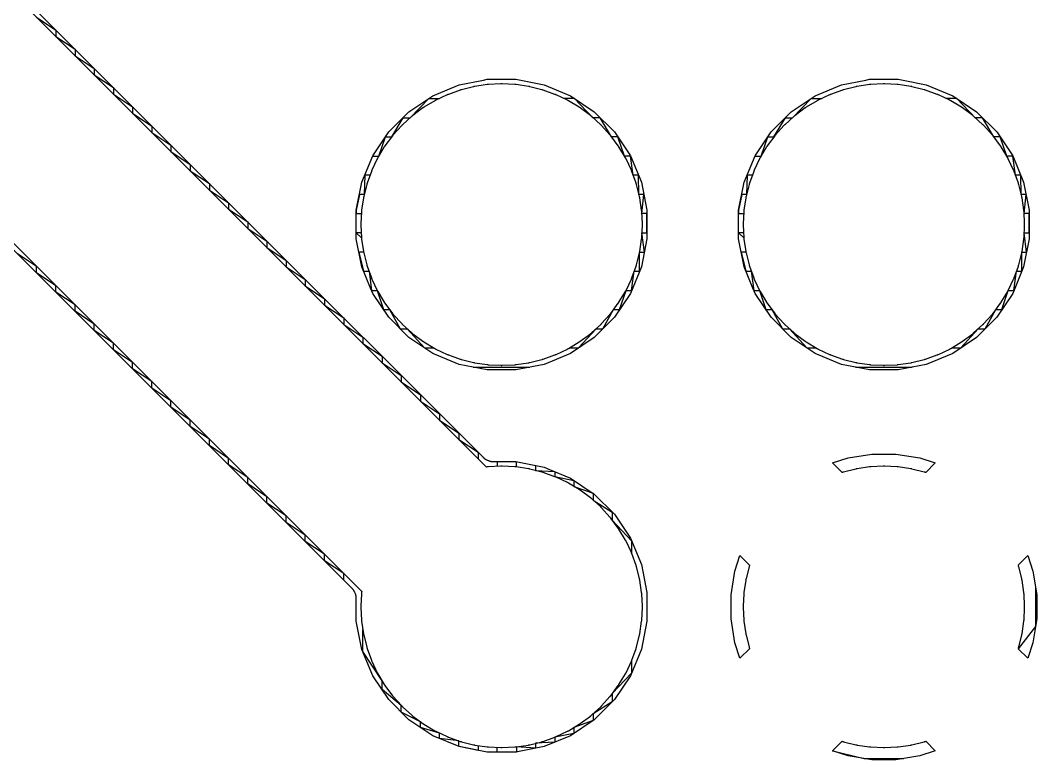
# Model space of a CAD drawing. Header units: metres. Extents: x 141.3 to 191.2, y -114.6 to -61.8.
# Drawn here: x 184.49 to 191.25, y -100.84 to -95.92 of the extents above; entities that cross this region are included whole.
import ezdxf

# ---------------------------------------------------------------- set-up
doc = ezdxf.new("R2010")
doc.units = ezdxf.units.M

msp = doc.modelspace()

# ---------------------------------------------------------------- linework, layer by layer
for points in [[(182.0383, -93.2978), (185.9791, -97.2386), (187.5687, -98.8282), (187.5702, -98.8297), (187.5717, -98.8311), (187.5733, -98.8325), (187.5749, -98.8338), (187.5765, -98.8351), (187.5782, -98.8364), (187.5798, -98.8376), (187.5816, -98.8388), (187.5833, -98.8399), (187.5851, -98.841), (187.5869, -98.8421), (187.5887, -98.8431), (187.5906, -98.8441), (187.5924, -98.845), (187.5943, -98.8458), (187.5963, -98.8467), (187.6044, -98.85), (187.6063, -98.8508), (187.6083, -98.8515), (187.6103, -98.8522), (187.6122, -98.8528), (187.6143, -98.8534), (187.6163, -98.854), (187.6183, -98.8544), (187.6203, -98.8549), (187.6224, -98.8552), (187.6245, -98.8556), (187.6265, -98.8559), (187.6286, -98.8561), (187.6307, -98.8563), (187.6328, -98.8564), (187.6348, -98.8565), (187.6369, -98.8565), (187.7871, -98.8565), (187.819, -98.8629), (187.9736, -98.8936), (188.0103, -98.9088), (188.1493, -98.9664), (188.3075, -99.072), (188.442, -99.2065), (188.5476, -99.3647), (188.6204, -99.5404), (188.6575, -99.7269), (188.6575, -99.9171), (188.6204, -100.1036), (188.5476, -100.2793), (188.442, -100.4375), (188.3075, -100.572), (188.1493, -100.6776), (187.9736, -100.7504), (187.7871, -100.7875), (187.5969, -100.7875), (187.4104, -100.7504), (187.2347, -100.6776), (187.0765, -100.572), (186.942, -100.4375), (186.8364, -100.2793), (186.7638, -100.1042), (186.7265, -99.9171), (186.7265, -99.7669), (186.7265, -99.7648), (186.7264, -99.7627), (186.7263, -99.7607), (186.7261, -99.7586), (186.7259, -99.7565), (186.7256, -99.7544), (186.7252, -99.7524), (186.7249, -99.7503), (186.7244, -99.7483), (186.724, -99.7463), (186.7234, -99.7442), (186.7228, -99.7422), (186.7222, -99.7403), (186.7215, -99.7383), (186.7208, -99.7363), (186.72, -99.7344), (186.7167, -99.7263), (186.7158, -99.7243), (186.715, -99.7224), (186.7141, -99.7206), (186.7131, -99.7187), (186.7121, -99.7169), (186.711, -99.7151), (186.7099, -99.7133), (186.7088, -99.7116), (186.7076, -99.7098), (186.7064, -99.7082), (186.7051, -99.7065), (186.7038, -99.7049), (186.7025, -99.7033), (186.7011, -99.7017), (186.6997, -99.7002), (186.6982, -99.6987), (180.9164, -93.9169)], [(180.9807, -93.9383), (186.7629, -99.7205), (186.762, -99.7262), (186.7617, -99.7283), (186.7615, -99.7304), (186.7613, -99.7324), (186.7612, -99.7345), (186.7571, -99.8178), (186.757, -99.8199), (186.757, -99.822), (186.757, -99.8241), (186.7571, -99.8262), (186.7612, -99.9095), (186.7613, -99.9116), (186.7615, -99.9136), (186.7617, -99.9157), (186.762, -99.9178), (186.7743, -100.0003), (186.7746, -100.0024), (186.775, -100.0044), (186.7754, -100.0065), (186.7759, -100.0085), (186.7961, -100.0894), (186.7967, -100.0914), (186.7973, -100.0934), (186.7979, -100.0954), (186.7986, -100.0974), (186.8267, -100.1759), (186.8274, -100.1779), (186.8282, -100.1798), (186.829, -100.1817), (186.8299, -100.1836), (186.8655, -100.259), (186.8664, -100.2609), (186.8674, -100.2628), (186.8684, -100.2646), (186.8695, -100.2664), (186.9123, -100.3379), (186.9134, -100.3397), (186.9146, -100.3415), (186.9158, -100.3432), (186.917, -100.3449), (186.9667, -100.4119), (186.9679, -100.4135), (186.9692, -100.4152), (186.9706, -100.4168), (186.972, -100.4183), (187.028, -100.4801), (187.0294, -100.4817), (187.0309, -100.4831), (187.0323, -100.4846), (187.0339, -100.486), (187.0957, -100.542), (187.0972, -100.5434), (187.0988, -100.5448), (187.1005, -100.5461), (187.1021, -100.5473), (187.1691, -100.597), (187.1708, -100.5982), (187.1725, -100.5994), (187.1743, -100.6006), (187.1761, -100.6017), (187.2476, -100.6445), (187.2494, -100.6456), (187.2512, -100.6466), (187.2531, -100.6476), (187.255, -100.6485), (187.3304, -100.6841), (187.3323, -100.685), (187.3342, -100.6858), (187.3361, -100.6866), (187.3381, -100.6873), (187.4166, -100.7154), (187.4166, -100.7154), (187.4168, -100.7155), (187.4187, -100.7161), (187.4207, -100.7168), (187.4226, -100.7173), (187.4246, -100.7179), (187.5055, -100.7381), (187.5075, -100.7386), (187.5096, -100.739), (187.5116, -100.7394), (187.5137, -100.7397), (187.5962, -100.752), (187.5983, -100.7523), (187.6004, -100.7525), (187.6024, -100.7527), (187.6045, -100.7528), (187.6878, -100.7569), (187.6899, -100.757), (187.692, -100.757), (187.6941, -100.757), (187.6962, -100.7569), (187.7795, -100.7528), (187.7816, -100.7527), (187.7836, -100.7525), (187.7857, -100.7523), (187.7878, -100.752), (187.8703, -100.7397), (187.8724, -100.7394), (187.8744, -100.739), (187.8765, -100.7386), (187.8785, -100.7381), (187.9594, -100.7179), (187.9614, -100.7173), (187.9634, -100.7167), (187.9654, -100.7161), (187.9674, -100.7154), (188.0459, -100.6873), (188.0479, -100.6866), (188.0498, -100.6858), (188.0517, -100.685), (188.0536, -100.6841), (188.129, -100.6485), (188.1309, -100.6476), (188.1328, -100.6466), (188.1346, -100.6456), (188.1364, -100.6445), (188.2079, -100.6017), (188.2097, -100.6006), (188.2115, -100.5994), (188.2132, -100.5982), (188.2149, -100.597), (188.2819, -100.5473), (188.2835, -100.5461), (188.2852, -100.5448), (188.2868, -100.5434), (188.2883, -100.542), (188.3501, -100.486), (188.3517, -100.4846), (188.3531, -100.4831), (188.3546, -100.4817), (188.356, -100.4801), (188.412, -100.4183), (188.4134, -100.4168), (188.4148, -100.4152), (188.4161, -100.4135), (188.4173, -100.4119), (188.467, -100.3449), (188.4682, -100.3432), (188.4694, -100.3415), (188.4706, -100.3397), (188.4717, -100.3379), (188.5145, -100.2664), (188.5156, -100.2646), (188.5166, -100.2628), (188.5176, -100.2609), (188.5185, -100.259), (188.5541, -100.1836), (188.555, -100.1817), (188.5558, -100.1798), (188.5566, -100.1779), (188.5573, -100.1759), (188.5854, -100.0974), (188.5854, -100.0974), (188.5861, -100.0956), (188.5867, -100.0935), (188.5873, -100.0915), (188.5879, -100.0894), (188.6081, -100.0085), (188.6086, -100.0065), (188.609, -100.0044), (188.6094, -100.0024), (188.6097, -100.0003), (188.622, -99.9178), (188.6223, -99.9157), (188.6225, -99.9136), (188.6227, -99.9116), (188.6228, -99.9095), (188.6269, -99.8262), (188.627, -99.8241), (188.627, -99.822), (188.627, -99.8199), (188.6269, -99.8178), (188.6228, -99.7345), (188.6227, -99.7324), (188.6225, -99.7304), (188.6223, -99.7283), (188.622, -99.7262), (188.6097, -99.6437), (188.6094, -99.6416), (188.609, -99.6396), (188.6086, -99.6375), (188.6081, -99.6355), (188.5879, -99.5546), (188.5873, -99.5526), (188.5867, -99.5506), (188.5861, -99.5486), (188.5854, -99.5466), (188.5573, -99.4681), (188.5566, -99.4661), (188.5558, -99.4642), (188.555, -99.4623), (188.5541, -99.4604), (188.5185, -99.385), (188.5176, -99.3831), (188.5166, -99.3812), (188.5156, -99.3794), (188.5145, -99.3776), (188.4717, -99.3061), (188.4706, -99.3043), (188.4694, -99.3025), (188.4682, -99.3008), (188.467, -99.2991), (188.4173, -99.2321), (188.4161, -99.2305), (188.4148, -99.2288), (188.4134, -99.2272), (188.412, -99.2257), (188.356, -99.1639), (188.3546, -99.1623), (188.3531, -99.1609), (188.3517, -99.1594), (188.3501, -99.158), (188.2883, -99.102), (188.2868, -99.1006), (188.2852, -99.0992), (188.2835, -99.0979), (188.2819, -99.0967), (188.2149, -99.047), (188.2132, -99.0458), (188.2115, -99.0446), (188.2097, -99.0434), (188.2079, -99.0423), (188.1364, -98.9995), (188.1346, -98.9984), (188.1328, -98.9974), (188.1309, -98.9964), (188.129, -98.9955), (188.0536, -98.9599), (188.0517, -98.959), (188.0498, -98.9582), (188.0479, -98.9574), (188.0459, -98.9567), (187.9674, -98.9286), (187.9674, -98.9286), (187.9656, -98.9279), (187.9635, -98.9273), (187.9615, -98.9267), (187.9594, -98.9261), (187.8785, -98.9059), (187.8765, -98.9054), (187.8744, -98.905), (187.8724, -98.9046), (187.8703, -98.9043), (187.7878, -98.892), (187.7857, -98.8917), (187.7836, -98.8915), (187.7816, -98.8913), (187.7795, -98.8912), (187.6962, -98.8871), (187.6941, -98.887), (187.692, -98.887), (187.6899, -98.887), (187.6878, -98.8871), (187.6045, -98.8912), (187.6024, -98.8913), (187.6004, -98.8915), (187.5983, -98.8917), (187.5962, -98.892), (187.5905, -98.8929), (181.9798, -93.2821)], [(184.6025, -95.9048), (184.73, -95.9896), (184.73, -96.0323), (184.8575, -96.1171), (184.8575, -96.1598), (184.985, -96.2446), (184.985, -96.2873), (185.1125, -96.3721), (185.1125, -96.4148), (185.24, -96.4996), (185.24, -96.5423), (185.3675, -96.6271), (185.3675, -96.6698), (185.495, -96.7546), (185.495, -96.7973), (185.6225, -96.8821), (185.6225, -96.9248), (185.75, -97.0096), (185.75, -97.0523), (185.8775, -97.1371), (185.8775, -97.1798), (186.005, -97.2646), (186.005, -97.3073), (186.1325, -97.3921), (186.1325, -97.4348), (186.26, -97.5196), (186.26, -97.5623), (186.3875, -97.6471), (186.3875, -97.6898), (186.515, -97.7746), (186.515, -97.8173), (186.6425, -97.9021), (186.6425, -97.9448), (186.77, -98.0296), (186.77, -98.0723), (186.8975, -98.1571), (186.8975, -98.1998), (187.025, -98.2846), (187.025, -98.3273), (187.1525, -98.4121), (187.1525, -98.4548), (187.28, -98.5396), (187.28, -98.5823), (187.4075, -98.6671), (187.4075, -98.7098), (187.535, -98.7946), (187.535, -98.8373)], [(186.8174, -96.954), (186.7828, -96.954), (186.7794, -97.0815), (186.7475, -97.0815), (186.7265, -97.1869), (186.7636, -97.0004), (186.8364, -96.8247), (186.942, -96.6665), (187.0765, -96.532), (187.2347, -96.4264), (187.4104, -96.3536), (187.5716, -96.3215), (187.5969, -96.3165), (187.7871, -96.3165), (187.819, -96.3229), (187.9736, -96.3536), (188.1493, -96.4264), (188.3075, -96.532), (188.442, -96.6665), (188.5476, -96.8247), (188.6204, -97.0004), (188.6575, -97.1869), (188.6575, -97.3771), (188.6204, -97.5636), (188.5476, -97.7393), (188.442, -97.8975), (188.3075, -98.032), (188.1493, -98.1376), (187.9736, -98.2104), (187.7871, -98.2475), (187.5969, -98.2475), (187.4104, -98.2104), (187.2347, -98.1376), (187.0765, -98.032), (186.942, -97.8975), (186.8364, -97.7393), (186.8216, -97.7038), (186.7636, -97.5636), (186.7265, -97.3771), (186.7265, -97.1869), (186.7265, -97.209), (186.7605, -97.209)], [(186.7596, -97.3365), (186.7265, -97.3365), (186.7612, -97.3695), (186.7613, -97.3716), (186.7615, -97.3736), (186.7617, -97.3757), (186.762, -97.3778), (186.7743, -97.4603), (186.7746, -97.4624), (186.775, -97.4644), (186.7754, -97.4665), (186.7759, -97.4685), (186.7961, -97.5494), (186.7967, -97.5514), (186.7973, -97.5534), (186.7979, -97.5554), (186.7986, -97.5574), (186.8267, -97.6359), (186.8274, -97.6379), (186.8282, -97.6398), (186.829, -97.6417), (186.8299, -97.6436), (186.8655, -97.719), (186.8664, -97.7209), (186.8674, -97.7228), (186.8684, -97.7246), (186.8695, -97.7264), (186.9123, -97.7979), (186.9134, -97.7997), (186.9146, -97.8015), (186.9158, -97.8032), (186.917, -97.8049), (186.9667, -97.8719), (186.9679, -97.8735), (186.9692, -97.8752), (186.9706, -97.8768), (186.972, -97.8783), (187.028, -97.9401), (187.0294, -97.9417), (187.0309, -97.9431), (187.0323, -97.9446), (187.0339, -97.946), (187.0957, -98.002), (187.0972, -98.0034), (187.0988, -98.0048), (187.1005, -98.0061), (187.1021, -98.0073), (187.1691, -98.057), (187.1708, -98.0582), (187.1725, -98.0594), (187.1743, -98.0606), (187.1761, -98.0617), (187.2476, -98.1045), (187.2494, -98.1056), (187.2512, -98.1066), (187.2531, -98.1076), (187.255, -98.1085), (187.3304, -98.1441), (187.3323, -98.145), (187.3342, -98.1458), (187.3361, -98.1466), (187.3381, -98.1473), (187.4166, -98.1754), (187.4166, -98.1754), (187.4168, -98.1755), (187.4187, -98.1761), (187.4207, -98.1768), (187.4226, -98.1773), (187.4246, -98.1779), (187.5055, -98.1981), (187.5075, -98.1986), (187.5096, -98.199), (187.5116, -98.1994), (187.5137, -98.1997), (187.5962, -98.212), (187.5983, -98.2123), (187.6004, -98.2125), (187.6024, -98.2127), (187.6045, -98.2128), (187.6878, -98.2169), (187.6899, -98.217), (187.692, -98.217), (187.6941, -98.217), (187.6962, -98.2169), (187.7795, -98.2128), (187.7816, -98.2127), (187.7836, -98.2125), (187.7857, -98.2123), (187.7878, -98.212), (187.8703, -98.1997), (187.8724, -98.1994), (187.8744, -98.199), (187.8765, -98.1986), (187.8785, -98.1981), (187.9594, -98.1779), (187.9614, -98.1773), (187.9634, -98.1767), (187.9654, -98.1761), (187.9674, -98.1754), (188.0459, -98.1473), (188.0479, -98.1466), (188.0498, -98.1458), (188.0517, -98.145), (188.0536, -98.1441), (188.129, -98.1085), (188.1309, -98.1076), (188.1328, -98.1066), (188.1346, -98.1056), (188.1364, -98.1045), (188.2079, -98.0617), (188.2097, -98.0606), (188.2115, -98.0594), (188.2132, -98.0582), (188.2149, -98.057), (188.2819, -98.0073), (188.2835, -98.0061), (188.2852, -98.0048), (188.2868, -98.0034), (188.2883, -98.002), (188.3501, -97.946), (188.3517, -97.9446), (188.3531, -97.9431), (188.3546, -97.9417), (188.356, -97.9401), (188.412, -97.8783), (188.4134, -97.8768), (188.4148, -97.8752), (188.4161, -97.8735), (188.4173, -97.8719), (188.467, -97.8049), (188.4682, -97.8032), (188.4694, -97.8015), (188.4706, -97.7997), (188.4717, -97.7979), (188.5145, -97.7264), (188.5156, -97.7246), (188.5166, -97.7228), (188.5176, -97.7209), (188.5185, -97.719), (188.5541, -97.6436), (188.555, -97.6417), (188.5558, -97.6398), (188.5566, -97.6379), (188.5573, -97.6359), (188.5854, -97.5574), (188.5854, -97.5574), (188.5861, -97.5556), (188.5867, -97.5535), (188.5873, -97.5515), (188.5879, -97.5494), (188.6081, -97.4685), (188.6086, -97.4665), (188.609, -97.4644), (188.6094, -97.4624), (188.6097, -97.4603), (188.622, -97.3778), (188.6223, -97.3757), (188.6225, -97.3736), (188.6227, -97.3716), (188.6228, -97.3695), (188.6269, -97.2862), (188.627, -97.2841), (188.627, -97.282), (188.627, -97.2799), (188.6269, -97.2778), (188.6228, -97.1945), (188.6227, -97.1924), (188.6225, -97.1904), (188.6223, -97.1883), (188.622, -97.1862), (188.6097, -97.1037), (188.6094, -97.1016), (188.609, -97.0996), (188.6086, -97.0975), (188.6081, -97.0955), (188.5879, -97.0146), (188.5873, -97.0126), (188.5867, -97.0106), (188.5861, -97.0086), (188.5854, -97.0066), (188.5573, -96.9281), (188.5566, -96.9261), (188.5558, -96.9242), (188.555, -96.9223), (188.5541, -96.9204), (188.5185, -96.845), (188.5176, -96.8431), (188.5166, -96.8412), (188.5156, -96.8394), (188.5145, -96.8376), (188.4717, -96.7661), (188.4706, -96.7643), (188.4694, -96.7625), (188.4682, -96.7608), (188.467, -96.7591), (188.4173, -96.6921), (188.4161, -96.6905), (188.4148, -96.6888), (188.4134, -96.6872), (188.412, -96.6857), (188.356, -96.6239), (188.3546, -96.6223), (188.3531, -96.6209), (188.3517, -96.6194), (188.3501, -96.618), (188.2883, -96.562), (188.2868, -96.5606), (188.2852, -96.5592), (188.2835, -96.5579), (188.2819, -96.5567), (188.2149, -96.507), (188.2132, -96.5058), (188.2115, -96.5046), (188.2097, -96.5034), (188.2079, -96.5023), (188.1364, -96.4595), (188.1346, -96.4584), (188.1328, -96.4574), (188.1309, -96.4564), (188.129, -96.4555), (188.0536, -96.4199), (188.0517, -96.419), (188.0498, -96.4182), (188.0479, -96.4174), (188.0459, -96.4167), (187.9674, -96.3886), (187.9674, -96.3886), (187.9656, -96.3879), (187.9635, -96.3873), (187.9615, -96.3867), (187.9594, -96.3861), (187.8785, -96.3659), (187.8765, -96.3654), (187.8744, -96.365), (187.8724, -96.3646), (187.8703, -96.3643), (187.7878, -96.352), (187.7857, -96.3517), (187.7836, -96.3515), (187.7816, -96.3513), (187.7795, -96.3512), (187.6962, -96.3471), (187.6941, -96.347), (187.692, -96.347), (187.6899, -96.347), (187.6878, -96.3471), (187.6045, -96.3512), (187.6024, -96.3513), (187.6004, -96.3515), (187.5983, -96.3517), (187.5962, -96.352), (187.5137, -96.3643), (187.5116, -96.3646), (187.5096, -96.365), (187.5075, -96.3654), (187.5055, -96.3659), (187.4246, -96.3861), (187.4226, -96.3867), (187.4206, -96.3873), (187.4186, -96.3879), (187.4166, -96.3886), (187.3381, -96.4167), (187.3361, -96.4174), (187.3342, -96.4182), (187.3323, -96.419), (187.3304, -96.4199), (187.255, -96.4555), (187.2531, -96.4564), (187.2512, -96.4574), (187.2494, -96.4584), (187.2476, -96.4595), (187.1761, -96.5023), (187.1743, -96.5034), (187.1725, -96.5046), (187.1708, -96.5058), (187.1691, -96.507), (187.1021, -96.5567), (187.1005, -96.5579), (187.0988, -96.5592), (187.0972, -96.5606), (187.0957, -96.562), (187.0339, -96.618), (187.0323, -96.6194), (187.0309, -96.6209), (187.0294, -96.6223), (187.028, -96.6239), (186.972, -96.6857), (186.9706, -96.6872), (186.9692, -96.6888), (186.9679, -96.6905), (186.9667, -96.6921), (186.917, -96.7591), (186.9158, -96.7608), (186.9146, -96.7625), (186.9134, -96.7643), (186.9123, -96.7661), (186.8695, -96.8376), (186.8684, -96.8394), (186.8674, -96.8412), (186.8664, -96.8431), (186.8655, -96.845), (186.8299, -96.9204), (186.829, -96.9223), (186.8282, -96.9242), (186.8274, -96.9261), (186.8267, -96.9281), (186.7986, -97.0066), (186.7986, -97.0066), (186.7979, -97.0084), (186.7973, -97.0105), (186.7967, -97.0125), (186.7961, -97.0146), (186.7759, -97.0955), (186.7754, -97.0975), (186.775, -97.0996), (186.7746, -97.1016), (186.7743, -97.1037), (186.762, -97.1862), (186.7617, -97.1883), (186.7615, -97.1904), (186.7613, -97.1924), (186.7612, -97.1945), (186.7571, -97.2778), (186.757, -97.2799), (186.757, -97.282), (186.757, -97.2841), (186.7571, -97.2862), (186.7612, -97.3695)], [(189.3574, -96.954), (189.3228, -96.954), (189.3194, -97.0815), (189.2875, -97.0815), (189.2665, -97.1869), (189.3036, -97.0004), (189.3764, -96.8247), (189.482, -96.6665), (189.6165, -96.532), (189.7747, -96.4264), (189.9504, -96.3536), (190.1116, -96.3215), (190.1369, -96.3165), (190.3271, -96.3165), (190.359, -96.3229), (190.5136, -96.3536), (190.6893, -96.4264), (190.8475, -96.532), (190.982, -96.6665), (191.0876, -96.8247), (191.1604, -97.0004), (191.1975, -97.1869), (191.1975, -97.3771), (191.1604, -97.5636), (191.0876, -97.7393), (190.982, -97.8975), (190.8475, -98.032), (190.6893, -98.1376), (190.5136, -98.2104), (190.3271, -98.2475), (190.1369, -98.2475), (189.9504, -98.2104), (189.7747, -98.1376), (189.6165, -98.032), (189.482, -97.8975), (189.3764, -97.7393), (189.3616, -97.7038), (189.3036, -97.5636), (189.2665, -97.3771), (189.2665, -97.1869), (189.2665, -97.209), (189.3005, -97.209)], [(189.2996, -97.3365), (189.2665, -97.3365), (189.3012, -97.3695), (189.3013, -97.3716), (189.3015, -97.3736), (189.3017, -97.3757), (189.302, -97.3778), (189.3143, -97.4603), (189.3146, -97.4624), (189.315, -97.4644), (189.3154, -97.4665), (189.3159, -97.4685), (189.3361, -97.5494), (189.3367, -97.5514), (189.3373, -97.5534), (189.3379, -97.5554), (189.3386, -97.5574), (189.3667, -97.6359), (189.3674, -97.6379), (189.3682, -97.6398), (189.369, -97.6417), (189.3699, -97.6436), (189.4055, -97.719), (189.4064, -97.7209), (189.4074, -97.7228), (189.4084, -97.7246), (189.4095, -97.7264), (189.4523, -97.7979), (189.4534, -97.7997), (189.4546, -97.8015), (189.4558, -97.8032), (189.457, -97.8049), (189.5067, -97.8719), (189.5079, -97.8735), (189.5092, -97.8752), (189.5106, -97.8768), (189.512, -97.8783), (189.568, -97.9401), (189.5694, -97.9417), (189.5709, -97.9431), (189.5723, -97.9446), (189.5739, -97.946), (189.6357, -98.002), (189.6372, -98.0034), (189.6388, -98.0048), (189.6405, -98.0061), (189.6421, -98.0073), (189.7091, -98.057), (189.7108, -98.0582), (189.7125, -98.0594), (189.7143, -98.0606), (189.7161, -98.0617), (189.7876, -98.1045), (189.7894, -98.1056), (189.7912, -98.1066), (189.7931, -98.1076), (189.795, -98.1085), (189.8704, -98.1441), (189.8723, -98.145), (189.8742, -98.1458), (189.8761, -98.1466), (189.8781, -98.1473), (189.9566, -98.1754), (189.9566, -98.1754), (189.9584, -98.1761), (189.9605, -98.1767), (189.9625, -98.1773), (189.9646, -98.1779), (190.0455, -98.1981), (190.0475, -98.1986), (190.0496, -98.199), (190.0516, -98.1994), (190.0537, -98.1997), (190.1362, -98.212), (190.1383, -98.2123), (190.1404, -98.2125), (190.1424, -98.2127), (190.1445, -98.2128), (190.2278, -98.2169), (190.2299, -98.217), (190.232, -98.217), (190.2341, -98.217), (190.2362, -98.2169), (190.3195, -98.2128), (190.3216, -98.2127), (190.3236, -98.2125), (190.3257, -98.2123), (190.3278, -98.212), (190.4103, -98.1997), (190.4124, -98.1994), (190.4144, -98.199), (190.4165, -98.1986), (190.4185, -98.1981), (190.4994, -98.1779), (190.5014, -98.1773), (190.5034, -98.1767), (190.5054, -98.1761), (190.5074, -98.1754), (190.5859, -98.1473), (190.5879, -98.1466), (190.5898, -98.1458), (190.5917, -98.145), (190.5936, -98.1441), (190.669, -98.1085), (190.6709, -98.1076), (190.6728, -98.1066), (190.6746, -98.1056), (190.6764, -98.1045), (190.7479, -98.0617), (190.7497, -98.0606), (190.7515, -98.0594), (190.7532, -98.0582), (190.7549, -98.057), (190.8219, -98.0073), (190.8235, -98.0061), (190.8252, -98.0048), (190.8268, -98.0034), (190.8283, -98.002), (190.8901, -97.946), (190.8917, -97.9446), (190.8931, -97.9431), (190.8946, -97.9417), (190.896, -97.9401), (190.952, -97.8783), (190.9534, -97.8768), (190.9548, -97.8752), (190.9561, -97.8735), (190.9573, -97.8719), (191.007, -97.8049), (191.0082, -97.8032), (191.0094, -97.8015), (191.0106, -97.7997), (191.0117, -97.7979), (191.0545, -97.7264), (191.0556, -97.7246), (191.0566, -97.7228), (191.0576, -97.7209), (191.0585, -97.719), (191.0941, -97.6436), (191.095, -97.6417), (191.0958, -97.6398), (191.0966, -97.6379), (191.0973, -97.6359), (191.1254, -97.5574), (191.1254, -97.5574), (191.1255, -97.5572), (191.1261, -97.5553), (191.1268, -97.5533), (191.1273, -97.5514), (191.1279, -97.5494), (191.1481, -97.4685), (191.1486, -97.4665), (191.149, -97.4644), (191.1494, -97.4624), (191.1497, -97.4603), (191.162, -97.3778), (191.1623, -97.3757), (191.1625, -97.3736), (191.1627, -97.3716), (191.1628, -97.3695), (191.1669, -97.2862), (191.167, -97.2841), (191.167, -97.282), (191.167, -97.2799), (191.1669, -97.2778), (191.1628, -97.1945), (191.1627, -97.1924), (191.1625, -97.1904), (191.1623, -97.1883), (191.162, -97.1862), (191.1497, -97.1037), (191.1494, -97.1016), (191.149, -97.0996), (191.1486, -97.0975), (191.1481, -97.0955), (191.1279, -97.0146), (191.1273, -97.0126), (191.1267, -97.0106), (191.1261, -97.0086), (191.1254, -97.0066), (191.0973, -96.9281), (191.0966, -96.9261), (191.0958, -96.9242), (191.095, -96.9223), (191.0941, -96.9204), (191.0585, -96.845), (191.0576, -96.8431), (191.0566, -96.8412), (191.0556, -96.8394), (191.0545, -96.8376), (191.0117, -96.7661), (191.0106, -96.7643), (191.0094, -96.7625), (191.0082, -96.7608), (191.007, -96.7591), (190.9573, -96.6921), (190.9561, -96.6905), (190.9548, -96.6888), (190.9534, -96.6872), (190.952, -96.6857), (190.896, -96.6239), (190.8946, -96.6223), (190.8931, -96.6209), (190.8917, -96.6194), (190.8901, -96.618), (190.8283, -96.562), (190.8268, -96.5606), (190.8252, -96.5592), (190.8235, -96.5579), (190.8219, -96.5567), (190.7549, -96.507), (190.7532, -96.5058), (190.7515, -96.5046), (190.7497, -96.5034), (190.7479, -96.5023), (190.6764, -96.4595), (190.6746, -96.4584), (190.6728, -96.4574), (190.6709, -96.4564), (190.669, -96.4555), (190.5936, -96.4199), (190.5917, -96.419), (190.5898, -96.4182), (190.5879, -96.4174), (190.5859, -96.4167), (190.5074, -96.3886), (190.5074, -96.3886), (190.5056, -96.3879), (190.5035, -96.3873), (190.5015, -96.3867), (190.4994, -96.3861), (190.4185, -96.3659), (190.4165, -96.3654), (190.4144, -96.365), (190.4124, -96.3646), (190.4103, -96.3643), (190.3278, -96.352), (190.3257, -96.3517), (190.3236, -96.3515), (190.3216, -96.3513), (190.3195, -96.3512), (190.2362, -96.3471), (190.2341, -96.347), (190.232, -96.347), (190.2299, -96.347), (190.2278, -96.3471), (190.1445, -96.3512), (190.1424, -96.3513), (190.1404, -96.3515), (190.1383, -96.3517), (190.1362, -96.352), (190.0537, -96.3643), (190.0516, -96.3646), (190.0496, -96.365), (190.0475, -96.3654), (190.0455, -96.3659), (189.9646, -96.3861), (189.9626, -96.3867), (189.9606, -96.3873), (189.9586, -96.3879), (189.9566, -96.3886), (189.8781, -96.4167), (189.8761, -96.4174), (189.8742, -96.4182), (189.8723, -96.419), (189.8704, -96.4199), (189.795, -96.4555), (189.7931, -96.4564), (189.7912, -96.4574), (189.7894, -96.4584), (189.7876, -96.4595), (189.7161, -96.5023), (189.7143, -96.5034), (189.7125, -96.5046), (189.7108, -96.5058), (189.7091, -96.507), (189.6421, -96.5567), (189.6405, -96.5579), (189.6388, -96.5592), (189.6372, -96.5606), (189.6357, -96.562), (189.5739, -96.618), (189.5723, -96.6194), (189.5709, -96.6209), (189.5694, -96.6223), (189.568, -96.6239), (189.512, -96.6857), (189.5106, -96.6872), (189.5092, -96.6888), (189.5079, -96.6905), (189.5067, -96.6921), (189.457, -96.7591), (189.4558, -96.7608), (189.4546, -96.7625), (189.4534, -96.7643), (189.4523, -96.7661), (189.4095, -96.8376), (189.4084, -96.8394), (189.4074, -96.8412), (189.4064, -96.8431), (189.4055, -96.845), (189.3699, -96.9204), (189.369, -96.9223), (189.3682, -96.9242), (189.3674, -96.9261), (189.3667, -96.9281), (189.3386, -97.0066), (189.3386, -97.0066), (189.3385, -97.0068), (189.3379, -97.0087), (189.3372, -97.0107), (189.3367, -97.0126), (189.3361, -97.0146), (189.3159, -97.0955), (189.3154, -97.0975), (189.315, -97.0996), (189.3146, -97.1016), (189.3143, -97.1037), (189.302, -97.1862), (189.3017, -97.1883), (189.3015, -97.1904), (189.3013, -97.1924), (189.3012, -97.1945), (189.2971, -97.2778), (189.297, -97.2799), (189.297, -97.282), (189.297, -97.2841), (189.2971, -97.2862), (189.3012, -97.3695)], [(186.8356, -96.8265), (186.8761, -96.8265), (186.9203, -96.699), (186.9616, -96.699), (187.0371, -96.5715), (187.0852, -96.5715), (187.2083, -96.444), (187.2793, -96.444)], [(188.1415, -98.1015), (188.2034, -98.1015), (188.3193, -97.974), (188.3654, -97.974), (188.4361, -97.8465), (188.476, -97.8465), (188.5185, -97.719), (188.556, -97.719), (188.5732, -97.5915), (188.6089, -97.5915), (188.6091, -97.464), (188.6402, -97.464), (188.6244, -97.3365), (188.6575, -97.3365), (188.6575, -97.209), (188.6235, -97.209), (188.6365, -97.0815), (188.6046, -97.0815), (188.6012, -96.954), (188.5666, -96.954), (188.5484, -96.8265), (188.5079, -96.8265), (188.4636, -96.699), (188.4224, -96.699), (188.3469, -96.5715), (188.2988, -96.5715), (188.1757, -96.444), (188.1047, -96.444)], [(189.3756, -96.8265), (189.4161, -96.8265), (189.4603, -96.699), (189.5016, -96.699), (189.5771, -96.5715), (189.6252, -96.5715), (189.7483, -96.444), (189.8193, -96.444)], [(190.6815, -98.1015), (190.7434, -98.1015), (190.8593, -97.974), (190.9054, -97.974), (190.9761, -97.8465), (191.016, -97.8465), (191.0585, -97.719), (191.096, -97.719), (191.1132, -97.5915), (191.1489, -97.5915), (191.1491, -97.464), (191.1802, -97.464), (191.1644, -97.3365), (191.1975, -97.3365), (191.1975, -97.209), (191.1635, -97.209), (191.1765, -97.0815), (191.1446, -97.0815), (191.1412, -96.954), (191.1066, -96.954), (191.0884, -96.8265), (191.0479, -96.8265), (191.0036, -96.699), (190.9624, -96.699), (190.8869, -96.5715), (190.8388, -96.5715), (190.7157, -96.444), (190.6447, -96.444)], [(186.6425, -99.6429), (186.6425, -99.6002), (186.515, -99.5154), (186.515, -99.4727), (186.3875, -99.3879), (186.3875, -99.3452), (186.26, -99.2604), (186.26, -99.2177), (186.1325, -99.1329), (186.1325, -99.0902), (186.005, -99.0054), (186.005, -98.9627), (185.8775, -98.8779), (185.8775, -98.8352), (185.75, -98.7504), (185.75, -98.7077), (185.6225, -98.6229), (185.6225, -98.5802), (185.495, -98.4954), (185.495, -98.4527), (185.3675, -98.3679), (185.3675, -98.3252), (185.24, -98.2404), (185.24, -98.1977), (185.1125, -98.1129), (185.1125, -98.0702), (184.985, -97.9854), (184.985, -97.9427), (184.8575, -97.8579), (184.8575, -97.8152), (184.73, -97.7304), (184.73, -97.6877), (184.6025, -97.6029), (184.6025, -97.5602), (184.475, -97.4754)], [(186.7749, -97.464), (186.7438, -97.464), (186.7751, -97.5915), (186.8108, -97.5915), (186.828, -97.719), (186.8655, -97.719), (186.908, -97.8465), (186.9479, -97.8465), (187.0186, -97.974), (187.0647, -97.974), (187.1806, -98.1015), (187.2425, -98.1015)], [(189.3149, -97.464), (189.2838, -97.464), (189.3151, -97.5915), (189.3508, -97.5915), (189.368, -97.719), (189.4055, -97.719), (189.448, -97.8465), (189.4879, -97.8465), (189.5586, -97.974), (189.6047, -97.974), (189.7206, -98.1015), (189.7825, -98.1015)], [(187.5039, -98.229), (187.8801, -98.229)], [(190.0439, -98.229), (190.4201, -98.229)], [(187.6625, -98.8565), (187.6625, -98.8883)], [(187.79, -98.8923), (187.79, -98.8571)], [(189.8908, -98.8656), (189.9943, -98.832), (190.1521, -98.807), (190.3119, -98.807), (190.4697, -98.832), (190.5732, -98.8656), (190.5095, -98.9293), (190.5074, -98.9286), (190.5074, -98.9286), (190.5056, -98.9279), (190.5035, -98.9273), (190.5015, -98.9267), (190.4994, -98.9261), (190.4185, -98.9059), (190.4165, -98.9054), (190.4144, -98.905), (190.4124, -98.9046), (190.4103, -98.9043), (190.3278, -98.892), (190.3257, -98.8917), (190.3236, -98.8915), (190.3216, -98.8913), (190.3195, -98.8912), (190.2362, -98.8871), (190.2341, -98.887), (190.232, -98.887), (190.2299, -98.887), (190.2278, -98.8871), (190.1445, -98.8912), (190.1424, -98.8913), (190.1404, -98.8915), (190.1383, -98.8917), (190.1362, -98.892), (190.0537, -98.9043), (190.0516, -98.9046), (190.0496, -98.905), (190.0475, -98.9054), (190.0455, -98.9059), (189.9646, -98.9261), (189.9626, -98.9267), (189.9606, -98.9273), (189.9586, -98.9279), (189.9566, -98.9286), (189.9545, -98.9293), (189.8908, -98.8656)], [(187.9175, -98.8824), (187.9175, -98.9157), (188.045, -98.9232), (188.045, -98.9563), (188.1725, -98.9819), (188.1725, -99.0211), (188.3, -99.0671), (188.3, -99.1125), (188.4275, -99.1921), (188.4275, -99.2458), (188.555, -99.3825), (188.555, -99.4623)], [(189.217, -99.7421), (189.242, -99.5843), (189.2756, -99.4808), (189.3393, -99.5445), (189.3386, -99.5466), (189.3386, -99.5466), (189.3385, -99.5468), (189.3379, -99.5487), (189.3372, -99.5507), (189.3367, -99.5526), (189.3361, -99.5546), (189.3159, -99.6355), (189.3154, -99.6375), (189.315, -99.6396), (189.3146, -99.6416), (189.3143, -99.6437), (189.302, -99.7262), (189.3017, -99.7283), (189.3015, -99.7304), (189.3013, -99.7324), (189.3012, -99.7345), (189.2971, -99.8178), (189.297, -99.8199), (189.297, -99.822), (189.297, -99.8241), (189.2971, -99.8262), (189.3012, -99.9095), (189.3013, -99.9116), (189.3015, -99.9136), (189.3017, -99.9157), (189.302, -99.9178), (189.3143, -100.0003), (189.3146, -100.0024), (189.315, -100.0044), (189.3154, -100.0065), (189.3159, -100.0085), (189.3361, -100.0894), (189.3367, -100.0914), (189.3373, -100.0934), (189.3379, -100.0954), (189.3386, -100.0974), (189.3393, -100.0995), (189.2756, -100.1632), (189.242, -100.0597), (189.217, -99.9019), (189.217, -99.7421)], [(191.239, -99.6917), (191.239, -99.9523), (191.1247, -100.0995), (191.1254, -100.0974), (191.1254, -100.0974), (191.1255, -100.0972), (191.1261, -100.0953), (191.1268, -100.0933), (191.1273, -100.0914), (191.1279, -100.0894), (191.1481, -100.0085), (191.1486, -100.0065), (191.149, -100.0044), (191.1494, -100.0024), (191.1497, -100.0003), (191.162, -99.9178), (191.1623, -99.9157), (191.1625, -99.9136), (191.1627, -99.9116), (191.1628, -99.9095), (191.1669, -99.8262), (191.167, -99.8241), (191.167, -99.822), (191.167, -99.8199), (191.1669, -99.8178), (191.1628, -99.7345), (191.1627, -99.7324), (191.1625, -99.7304), (191.1623, -99.7283), (191.162, -99.7262), (191.1497, -99.6437), (191.1494, -99.6416), (191.149, -99.6396), (191.1486, -99.6375), (191.1481, -99.6355), (191.1279, -99.5546), (191.1273, -99.5526), (191.1267, -99.5506), (191.1261, -99.5486), (191.1254, -99.5466), (191.1247, -99.5445), (191.1884, -99.4808), (191.222, -99.5843), (191.247, -99.7421), (191.247, -99.9019), (191.222, -100.0597), (191.1884, -100.1632), (191.1247, -100.0995)], [(187.535, -100.7429), (187.535, -100.7752), (187.4075, -100.7492), (187.4075, -100.7122), (187.28, -100.6964), (187.28, -100.6603), (187.1525, -100.6227), (187.1525, -100.5847), (187.025, -100.5204), (187.025, -100.4768), (186.8975, -100.3708), (186.8975, -100.3132), (186.77, -100.1191), (186.77, -99.9716)], [(188.555, -100.1817), (188.555, -100.2615), (188.4275, -100.3982), (188.4275, -100.4519), (188.3, -100.5315), (188.3, -100.5769), (188.1725, -100.6229), (188.1725, -100.6621), (188.045, -100.6877), (188.045, -100.7208), (187.9175, -100.7283), (187.9175, -100.7616), (187.79, -100.7517), (187.79, -100.7869), (187.6625, -100.7875), (187.6625, -100.7557)], [(189.8908, -100.7784), (189.9545, -100.7147), (189.9566, -100.7154), (189.9566, -100.7154), (189.9584, -100.7161), (189.9605, -100.7167), (189.9625, -100.7173), (189.9646, -100.7179), (190.0455, -100.7381), (190.0475, -100.7386), (190.0496, -100.739), (190.0516, -100.7394), (190.0537, -100.7397), (190.1362, -100.752), (190.1383, -100.7523), (190.1404, -100.7525), (190.1424, -100.7527), (190.1445, -100.7528), (190.2278, -100.7569), (190.2299, -100.757), (190.232, -100.757), (190.2341, -100.757), (190.2362, -100.7569), (190.3195, -100.7528), (190.3216, -100.7527), (190.3236, -100.7525), (190.3257, -100.7523), (190.3278, -100.752), (190.4103, -100.7397), (190.4124, -100.7394), (190.4144, -100.739), (190.4165, -100.7386), (190.4185, -100.7381), (190.4994, -100.7179), (190.5014, -100.7173), (190.5034, -100.7167), (190.5054, -100.7161), (190.5074, -100.7154), (190.5095, -100.7147), (190.5732, -100.7784), (190.4697, -100.812), (190.3119, -100.837), (190.1521, -100.837), (189.9943, -100.812), (189.8908, -100.7784), (190.1017, -100.829), (190.3623, -100.829)]]:
    msp.add_lwpolyline(points)

doc.saveas('drawing.dxf')
